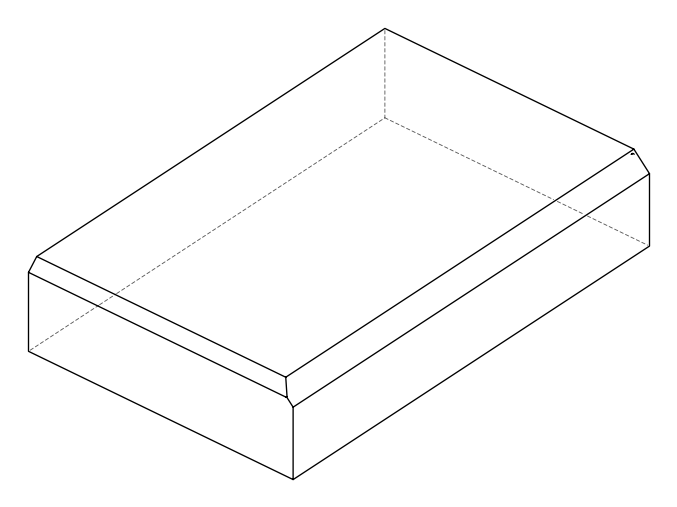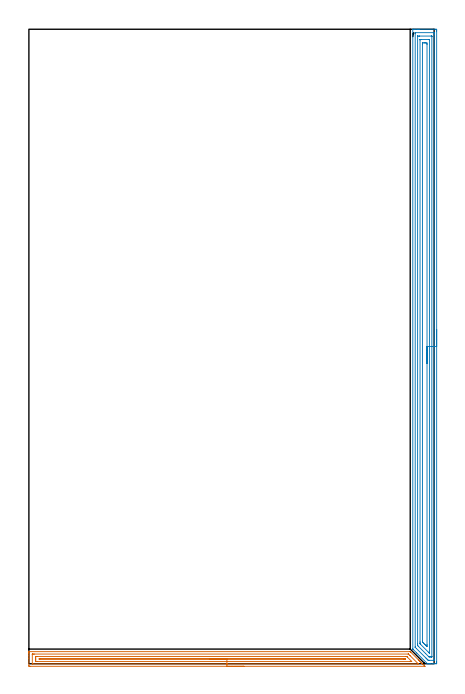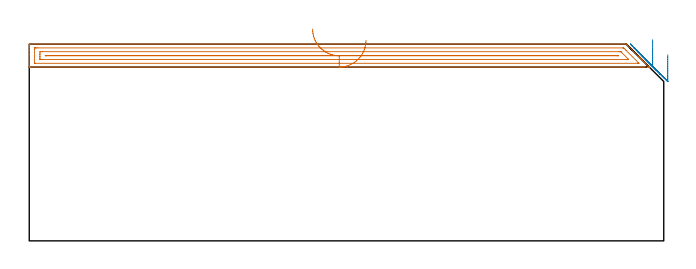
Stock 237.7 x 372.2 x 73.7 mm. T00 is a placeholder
(PLAN: 2 operations, 0 tool changes, 22.5 min)
(1 AREA_MILL | FG_CHAMFER_SURFACE | UGT0205_001 | 7.45 min | 8751 mm3)
(2 AREA_MILL_1 | FG_CHAMFER_SURFACE_1 | UGT0205_001 | 15.09 min | 36095 mm3)
(TOOL UGT0205_001 | Chamfer Mill 20 x 3 x 45 deg. | D20 FL50 Z2)
(OP 1 AREA_MILL)
G17 G21 G94 G90
T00 M6
G54
G17 G0 G90 X126.15 Y-1.5 S1061 M3
G43 Z83.7 H0
Z75.1
G94 G1 X126.112 Z74.228 F250.
X125.998 Z73.364
X125.809 Z72.512
X125.547 Z71.68
X125.213 Z70.874
X124.81 Z70.1
X124.341 Z69.364
X123.81 Z68.672
X123.221 Z68.029
X122.578 Z67.44
X121.886 Z66.909
X121.15 Z66.44
X120.376 Z66.037
X119.57 Z65.703
X118.738 Z65.441
X117.886 Z65.252
X117.022 Z65.138
X116.15 Z65.1
X0.603
X0.236 Y-1.497 Z65.101
X0.01 Y-1.493 Z65.105
X0. Y-1.138 Z65.459
Y3.238 Z69.832
Y4.681 Z71.277
Y5.863 Z72.457
Y6.477 Z73.076
Y6.846 Z73.445
X0.002 Y6.974 Z73.567
X0.01 Y7.098 Z73.688
X0.157 Y7.1 Z73.7
X223.667
X223.695 Y7.094 Z73.692
X223.717 Y7.083 Z73.681
X223.843 Y6.957 Z73.557
X224.062 Y6.738 Z73.337
X228.439 Y2.362 Z68.958
X228.574 Y2.227 Z68.825
X228.737 Y2.064 Z68.661
X228.877 Y1.925 Z68.521
X229.02 Y1.781 Z68.378
X229.167 Y1.635 Z68.232
X229.315 Y1.487 Z68.083
X229.467 Y1.334 Z67.932
X229.596 Y1.205 Z67.803
X229.753 Y1.05 Z67.645
X230.258 Y0.542 Z67.142
X230.508 Y0.293 Z66.892
X230.627 Y0.175 Z66.771
X230.805 Y-0.004 Z66.594
X230.953 Y-0.153 Z66.447
X232.292 Y-1.492 Z65.106
X232.294 Y-1.497 Z65.101
X232.292 Y-1.499 Z65.099
X231.943 Y-1.5 Z65.1
X116.15
Y-0.086 Z66.514
X2.387 Y-0.085 Z66.515
X2.205 Y-0.084 Z66.516
X2.045 Y-0.08 Z66.52
X2.013 Y-0.079 Z66.521
X2.007 Y-0.058 Z66.542
X2.004 Y-0.032 Z66.568
X2.001 Y0.116 Z66.716
X2. Y5.367 Z71.967
X2.002 Y5.494 Z72.094
X2.005 Y5.595 Z72.195
X2.01 Y5.661 Z72.261
X2.017 Y5.679 Z72.279
X2.032 Y5.68 Z72.28
X2.387 Y5.685 Z72.285
X2.568 Y5.686 Z72.286
X3.279
X222.419 Y5.685 Z72.285
X222.597 Y5.684 Z72.284
X222.64 Y5.681 Z72.281
X222.658 Y5.679 Z72.279
X222.683 Y5.658 Z72.258
X222.775 Y5.573 Z72.173
X223.363 Y4.988 Z71.588
X223.667 Y4.684 Z71.284
X228.128 Y0.22 Z66.82
X228.367 Y-0.026 Z66.574
X228.415 Y-0.076 Z66.524
X228.335 Y-0.079 Z66.521
X228.128 Y-0.083 Z66.517
X227.947 Y-0.085 Z66.515
X116.15 Y-0.086 Z66.514
Y1.328 Z67.928
X5.064 Y1.329 Z67.929
X4.332 Y1.33 Z67.93
X4.172 Y1.332 Z67.932
X4.019 Y1.335 Z67.935
X4.01 Y1.487 Z68.087
X4.003 Y1.653 Z68.253
X4. Y2.362 Z68.962
Y2.531 Z69.131
Y3.238 Z69.838
X4.001 Y3.405 Z70.005
X4.01 Y4.113 Z70.713
X4.017 Y4.265 Z70.865
X5.064 Y4.271 Z70.871
X220.99
X221.152 Y4.269 Z70.869
X221.476 Y4.265 Z70.865
X221.636 Y4.253 Z70.853
X221.685 Y4.208 Z70.808
X221.786 Y4.113 Z70.713
X221.882 Y4.018 Z70.618
X224.412 Y1.487 Z68.087
X224.559 Y1.338 Z67.938
X224.56 Y1.331 Z67.931
X223.829 Y1.329 Z67.929
X223.667
X116.15 Y1.328 Z67.928
Y2.743 Z69.343
X6.344
X6.286 Y2.744 Z69.344
X6.169 Y2.749 Z69.349
X6.01 Y2.757 Z69.357
X6.009 Y2.8 Z69.4
X6.01 Y2.843 Z69.443
X6.169 Y2.851 Z69.451
X6.286 Y2.856 Z69.456
X6.344 Y2.857 Z69.457
X219.71
X220.098 Y2.855 Z69.455
X220.493 Y2.85 Z69.45
X220.593 Y2.846 Z69.446
X220.645 Y2.797 Z69.397
X220.677 Y2.762 Z69.362
X220.685 Y2.749 Z69.349
X220.66 Y2.747 Z69.347
X220.6 Y2.745 Z69.345
X220.215 Y2.743 Z69.343
X220.098
X116.15
X115.278 Z69.381
X114.413 Z69.495
X113.562 Z69.683
X112.73 Z69.946
X111.924 Z70.28
X111.15 Z70.682
X110.414 Z71.151
X109.722 Z71.682
X109.079 Z72.272
X108.49 Z72.915
X107.958 Z73.607
X107.49 Z74.343
X107.087 Z75.116
X106.753 Z75.922
X106.491 Z76.754
X106.302 Z77.606
X106.188 Z78.471
X106.15 Z79.343
G0 Z83.7
M5
M2
(OP 2 AREA_MILL_1)
G17 G21 G94 G90
T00 M6
G54
G17 G0 G90 X239.2 Y196.1 S1061 M3
G43 Z83.7 H0
Z69.7
G94 G1 Y196.062 Z68.828 F250.
Y195.948 Z67.964
Y195.759 Z67.112
Y195.497 Z66.28
Y195.163 Z65.474
Y194.76 Z64.7
Y194.292 Z63.964
Y193.76 Z63.272
Y193.171 Z62.629
Y192.528 Z62.04
Y191.836 Z61.508
Y191.1 Z61.04
Y190.326 Z60.637
Y189.52 Z60.303
Y188.688 Z60.041
Y187.836 Z59.852
Y186.972 Z59.738
Y186.1 Z59.7
Y1.101
X239.199 Y0.625 Z59.701
X239.195 Y0.212 Z59.703
X239.192 Y0.01 Z59.705
X238.789 Y0. Z60.107
X237.032 Z61.863
X235.625 Z63.271
X235.275 Z63.62
X234.574 Z64.325
X234.307 Z64.592
X233.84 Z65.051
X233.798 Y0.01 Z65.093
X233.756 Y0.041 Z65.136
X233.621 Y0.178 Z65.277
X227.543 Y6.257 Z71.357
X225.576 Y8.223 Z73.322
X225.246 Y8.555 Z73.651
X225.205 Y8.606 Z73.69
X225.2 Y8.67 Z73.7
Y372.022
X225.202 Y372.19 Z73.688
X225.361 Y372.197 Z73.531
X225.528 Y372.2 Z73.372
X225.789 Z73.111
X226.489 Z72.405
X227.718 Z71.179
X228.247 Z70.648
X228.861 Z70.034
X238.525 Z60.373
X238.789 Y372.196 Z60.108
X239.192 Y372.19 Z59.705
X239.196 Y371.988 Z59.703
X239.199 Y371.575 Z59.701
X239.2 Y371.157 Z59.7
Y186.1
X237.786 Z61.114
X237.785 Y2.54 Z61.115
X237.779 Y2.014 Z61.121
X237.752 Y2.01 Z61.148
X237.681 Y2.004 Z61.219
X237.573 Y2.001 Z61.327
X234.801 Z64.099
X234.396 Y2.007 Z64.504
X234.263 Y2.01 Z64.637
X234.123 Y2.139 Z64.777
X233.84 Y2.413 Z65.06
X233.518 Y2.732 Z65.382
X232.943 Y3.307 Z65.957
X227.368 Y8.882 Z71.532
X226.688 Y9.564 Z72.212
X226.642 Y9.615 Z72.258
X226.621 Y9.641 Z72.279
X226.619 Y9.661 Z72.281
X226.616 Y9.755 Z72.284
X226.615 Y9.947 Z72.285
Y369.66
X226.621 Y370.186 Z72.279
X226.648 Y370.19 Z72.252
X226.719 Y370.196 Z72.181
X226.827 Y370.199 Z72.073
X237.505 Y370.2 Z61.395
X237.706 Y370.197 Z61.194
X237.74 Y370.195 Z61.16
X237.771 Y370.191 Z61.129
X237.779 Y370.149 Z61.121
X237.784 Y369.916 Z61.116
X237.785 Y369.787 Z61.115
X237.786 Y369.02 Z61.114
Y186.1
X236.372 Z62.528
X236.371 Y4.201 Z62.529
X236.369 Y4.09 Z62.531
X236.367 Y4.035 Z62.533
X236.365 Y4.015 Z62.535
X236.343 Y4.008 Z62.557
X236.153 Y4.004 Z62.747
X235.472 Y4. Z63.428
X235.275 Y4.002 Z63.625
X235.078 Y4.005 Z63.822
X234.697 Y4.014 Z64.203
X234.501 Y4.201 Z64.399
X232.711 Y5.988 Z66.189
X228.242 Y10.457 Z70.658
X228.035 Y10.672 Z70.865
X228.03 Y11.351 Z70.87
X228.029 Y11.573 Z70.871
Y367.999
X228.031 Y368.11 Z70.869
X228.033 Y368.165 Z70.867
X228.035 Y368.185 Z70.865
X228.057 Y368.192 Z70.843
X228.247 Y368.196 Z70.653
X228.928 Y368.2 Z69.972
X229.125 Z69.775
X235.957 Y368.199 Z62.943
X236.153 Y368.196 Z62.747
X236.35 Y368.19 Z62.55
X236.365 Y368.187 Z62.535
X236.367 Y368.171 Z62.533
X236.37 Y368.133 Z62.53
X236.371 Y368.073 Z62.529
X236.372 Y367.999 Z62.528
Y186.1
X234.957 Z63.943
Y6.312
X234.956 Y6.23 Z63.944
X234.955 Y6.208 Z63.945
X234.914 Y6.243 Z63.986
X234.762 Y6.39 Z64.138
X234.522 Y6.627 Z64.378
X234.396 Y6.752 Z64.504
X229.799 Y11.351 Z69.101
X229.586 Y11.571 Z69.314
X229.45 Y11.713 Z69.45
X229.447 Y11.78 Z69.453
X229.444 Y11.92 Z69.456
X229.443 Y12.245 Z69.457
Y12.816
Y365.888
X229.445 Y366.079 Z69.455
X229.447 Y366.147 Z69.453
X229.449 Y366.181 Z69.451
X229.463 Y366.19 Z69.437
X229.57 Y366.193 Z69.33
X230.004 Y366.2 Z68.896
X234.408 Z64.492
X234.829 Y366.194 Z64.071
X234.934 Y366.19 Z63.966
X234.951 Y366.187 Z63.949
X234.953 Y366.171 Z63.947
X234.955 Y366.135 Z63.945
X234.957 Y366.056 Z63.943
Y186.1
X233.543 Z65.357
Y11.351
X233.542 Y10.457 Z65.358
X233.541 Y10.433 Z65.359
X233.518 Y10.092 Z65.382
X233.144 Y10.457 Z65.756
X232.639 Y10.959 Z66.261
X232.247 Y11.351 Z66.653
X231.761 Y11.838 Z67.139
X231.355 Y12.245 Z67.545
X230.882 Y12.728 Z68.018
X230.859 Y13.139 Z68.041
X230.858 Y13.164 Z68.042
X230.857 Y363.53 Z68.043
X230.858 Y363.555 Z68.042
X230.882 Y364.19 Z68.018
X231.106 Y364.197 Z67.794
X231.761 Y364.2 Z67.139
X231.981 Z66.919
X232.639 Z66.261
X232.861 Y364.199 Z66.039
X233.518 Y364.19 Z65.382
X233.542 Y363.53 Z65.358
X233.543 Y363.505 Z65.357
Y186.1
Y185.228 Z65.395
Y184.364 Z65.509
Y183.512 Z65.698
Y182.68 Z65.96
Y181.874 Z66.294
Y181.1 Z66.697
Y180.364 Z67.165
Y179.672 Z67.696
Y179.029 Z68.286
Y178.44 Z68.929
Y177.908 Z69.621
Y177.44 Z70.357
Y177.037 Z71.131
Y176.703 Z71.937
Y176.441 Z72.769
Y176.252 Z73.62
Y176.138 Z74.485
Y176.1 Z75.357
G0 Z83.7
M5
M2
